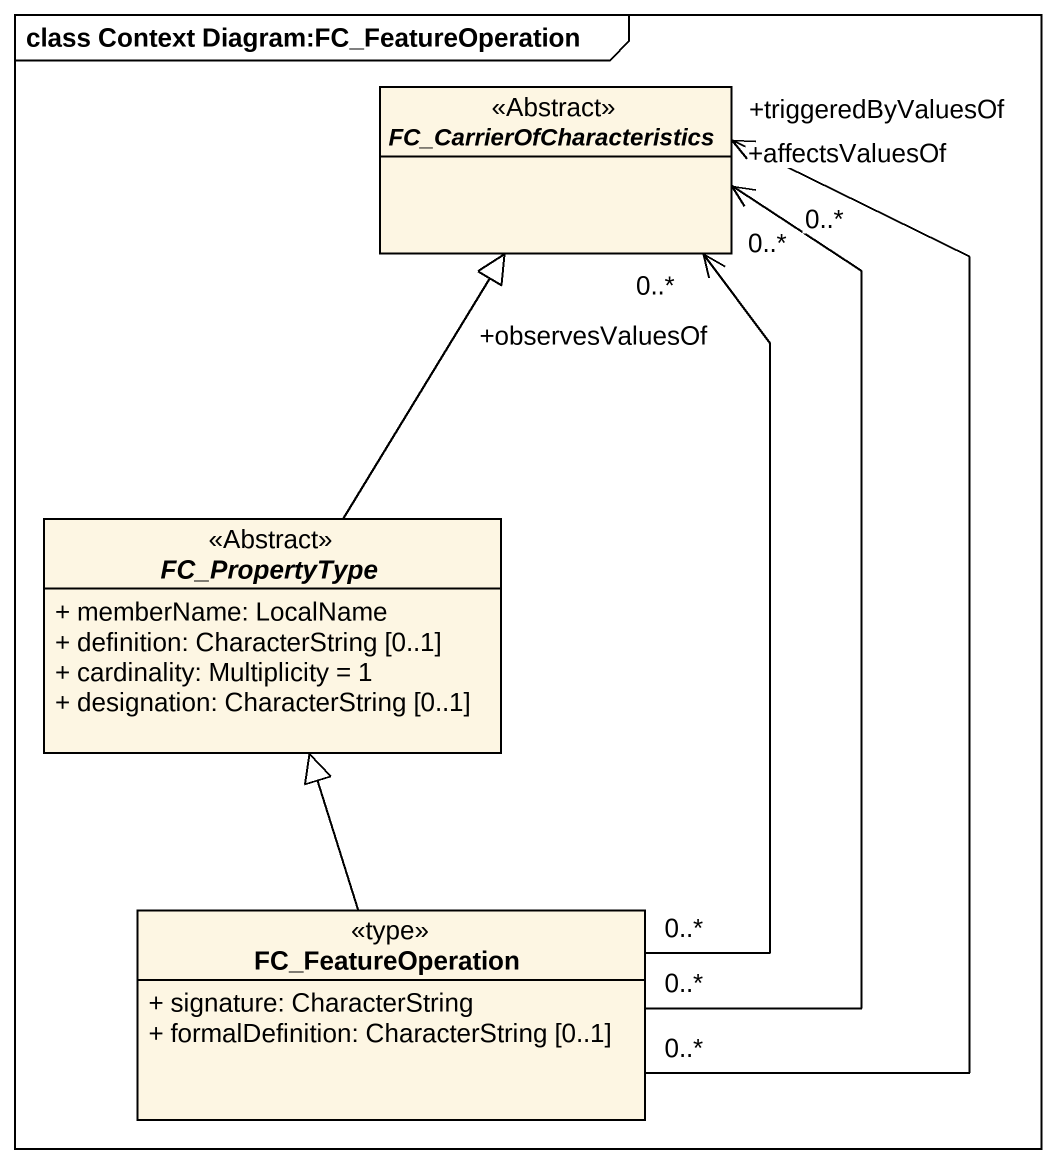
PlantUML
@startuml
mainframe class Context Diagram:FC_FeatureOperation
hide circle
hide empty members
skinparam classAttributeIconSize 0
abstract class FC_CarrierOfCharacteristics <<Abstract>>
abstract class FC_PropertyType <<Abstract>> {
  + memberName: LocalName
  + definition: CharacterString [0..1]
  + cardinality: Multiplicity = 1
  + designation: CharacterString [0..1]
}
class FC_FeatureOperation <<type>> {
  + signature: CharacterString
  + formalDefinition: CharacterString [0..1]
}
FC_PropertyType -up-|> FC_CarrierOfCharacteristics
FC_FeatureOperation "0..*" -up-> "+triggeredByValuesOf\n0..*" FC_CarrierOfCharacteristics
FC_FeatureOperation "0..*" -up-> "+affectsValuesOf\n0..*" FC_CarrierOfCharacteristics
FC_FeatureOperation "0..*" -up-> "+observesValuesOf\n0..*" FC_CarrierOfCharacteristics
FC_FeatureOperation -up-|> FC_PropertyType
@enduml
